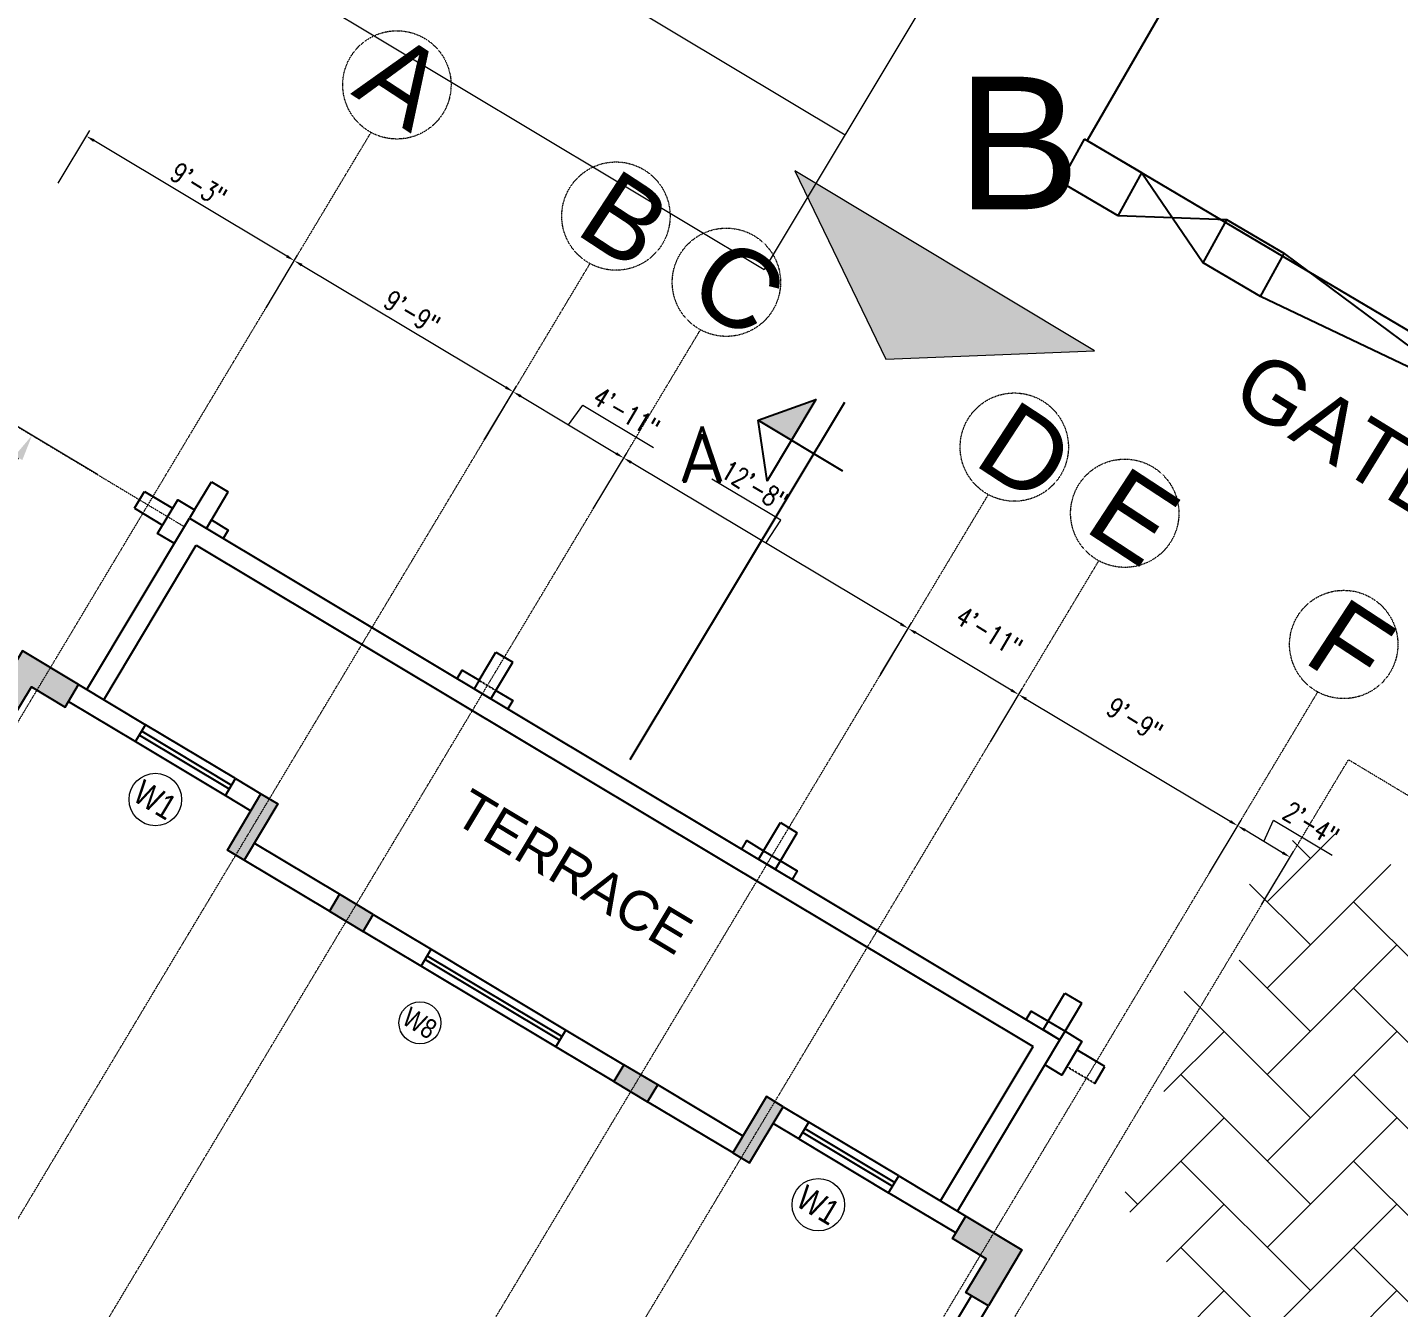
# Model space of a CAD drawing. Header units: inches. Extents: x -110725 to 51121, y 8404 to 44825.
# Drawn here: x 495 to 1123, y 23886 to 24473 of the extents above; entities that cross this region are included whole.
import ezdxf

# ---------------------------------------------------------------- set-up
doc = ezdxf.new("R2010")
doc.units = ezdxf.units.IN
doc.header["$LTSCALE"] = 0.1
doc.header["$MEASUREMENT"] = 0
doc.linetypes.add('CENTER', pattern=[2, 1.25, -0.25, 0.25, -0.25])
doc.linetypes.add('DASHED', pattern=[0.75, 0.5, -0.25])
doc.layers.get('0').update_dxf_attribs({"color": 1, "lineweight": 0})
doc.layers.get('Defpoints').update_dxf_attribs({"lineweight": 0})
for name, color, linetype in [('boundary', 6, 'Continuous'), ('building', 6, 'Continuous'), ('COL', 6, 'Continuous'), ('Column Hatch', 7, 'Continuous'), ('GF', 1, 'Continuous'), ('GFW', 5, 'Continuous')]:
    doc.layers.add(name, color=color, linetype=linetype)
for name, color, linetype, lineweight in [('dim', 252, 'Continuous', 0), ('GRID', 8, 'CENTER', 0), ('HATCH', 5, 'Continuous', 5), ('TEXT', 3, 'Continuous', 0)]:
    doc.layers.add(name, color=color, linetype=linetype, lineweight=lineweight)
doc.styles.add('as', font='arial.ttf')
doc.styles.add('ATIF', font='arial.ttf')
doc.styles.add('EHSAN', font='arial.ttf', dxfattribs={"height": 54})
doc.styles.add('ROMAND', font='romand.shx')
doc.styles.add('ROMANS', font='arial.ttf', dxfattribs={"width": 0.8, "height": 15})
doc.styles.get("Standard").update_dxf_attribs({"font": 'arial.ttf'})
doc.styles.add('WORKING', font='romans.shx', dxfattribs={"width": 0.75})
doc.dimstyles.new('1-8', dxfattribs={"dimtxt": 6, "dimasz": 6, "dimexe": 3, "dimexo": 1, "dimgap": 2, "dimtad": 1, "dimdec": 1, "dimzin": 3, "dimdsep": 46, "dimlunit": 4, "dimtxsty": 'WORKING', "dimcen": 2, "dimdle": 3, "dimadec": 0, "dimazin": 0, "dimtfac": 0.75, "dimtdec": 1, "dimtofl": 0, "dimtmove": 1, "dimatfit": 0, "dimfxl": 4, "dimtolj": 1, "dimtzin": 0, "dimlwd": -1, "dimlwe": -1, "dimarcsym": 1})
doc.dimstyles.new('DIM1', dxfattribs={"dimtxt": 54, "dimasz": 6, "dimexe": 6, "dimexo": 3, "dimgap": 1, "dimtad": 0, "dimzin": 0, "dimdsep": 46, "dimlunit": 4, "dimtxsty": 'EHSAN', "dimblk": 'ARCHTICK', "dimcen": 3, "dimdle": 6, "dimclrd": 4, "dimclre": 4, "dimclrt": 6, "dimadec": 0, "dimazin": 0, "dimtfac": 1, "dimtofl": 0, "dimtmove": 1, "dimatfit": 3, "dimldrblk": 'ARCHTICK', "dimfxl": 4, "dimtolj": 1, "dimtzin": 3, "dimlwd": -1, "dimlwe": -1, "dimarcsym": 0})

# ---------------------------------------------------------------- blocks, each defined once
blk = doc.blocks.new('_ArchTick')
at = {"color": 0, "linetype": 'ByBlock', "const_width": 0.15}
blk.add_lwpolyline([(-0.5, -0.5), (0.5, 0.5)], dxfattribs=at)
blk = doc.blocks.new('*D1986')
at = {"layer": 'Defpoints', "color": 0, "transparency": 16777216}
for p in [(1116.03, 24844.24), (980.22, 24608.79, 1175.74), (4069.27, 22826.98, 1175.74)]:
    blk.add_point(p, dxfattribs=at)
at = {"layer": 'dim', "color": 4, "transparency": 16777216}
for p, q in [((1095.24, 24856.23), (2560.78, 24010.89)), ((981.72, 24611.39), (1119.03, 24849.44)), ((4225.87, 23050.44), (2760.34, 23895.78)), ((4070.77, 22829.58), (4208.08, 23067.63))]:
    blk.add_line(p, q, dxfattribs=at)
at = {"layer": 'dim', "color": 4, "transparency": 16777216, "xscale": 24, "yscale": 24, "zscale": 24}
for p, rotation in [((1116.03, 24844.24), 150.0229745556265), ((4205.08, 23062.43), 330.0229745556264)]:
    blk.add_blockref('_ArchTick', p, dxfattribs=dict(at, rotation=rotation))
at = {"layer": 'dim', "color": 6, "transparency": 16777216, "insert": (2660.56, 23953.34), "char_height": 54, "attachment_point": 5, "rotation": 330.02297, "style": 'EHSAN'}
blk.add_mtext('\\A1;297\'-2"', dxfattribs=at)
blk = doc.blocks.new('*D3079')
at = {"layer": 'Defpoints', "color": 0, "transparency": 16777216}
for p in [(703.23, 24282.45), (767.77, 24275.36), (753.28, 24251.16)]:
    blk.add_point(p, dxfattribs=at)
at = {"layer": 'dim', "color": 0, "transparency": 16777216}
for p, q in [((703.75, 24283.3), (718.69, 24308.25)), ((720.58, 24303.62), (764.34, 24277.41)), ((742.46, 24290.52), (748.99, 24299.63)), ((748.99, 24299.63), (781.38, 24280.23)), ((753.79, 24252.02), (769.31, 24277.93))]:
    blk.add_line(p, q, dxfattribs=at)
for points in [[(720.92, 24304.2), (720.24, 24303.05), (717.15, 24305.68)], [(764.68, 24277.99), (764, 24276.84), (767.77, 24275.36)]]:
    blk.add_solid(points, dxfattribs=at)
at = {"layer": 'dim', "color": 0, "transparency": 16777216, "insert": (768.96, 24296.24), "char_height": 9, "attachment_point": 5, "rotation": 329.08061, "style": 'WORKING'}
blk.add_mtext('\\A1;4\'-11"', dxfattribs=at)
blk = doc.blocks.new('*D3080')
at = {"layer": 'Defpoints', "color": 0, "transparency": 16777216}
for p in [(603.36, 24343.34), (717.15, 24305.68), (703.7, 24283.24)]:
    blk.add_point(p, dxfattribs=at)
at = {"layer": 'dim', "color": 0, "transparency": 16777216}
for p, q in [((603.87, 24344.2), (618.34, 24368.36)), ((620.23, 24363.73), (713.72, 24307.73)), ((704.22, 24284.09), (718.69, 24308.25))]:
    blk.add_line(p, q, dxfattribs=at)
for points in [[(620.57, 24364.3), (619.89, 24363.15), (616.8, 24365.78)], [(714.06, 24308.31), (713.37, 24307.16), (717.15, 24305.68)]]:
    blk.add_solid(points, dxfattribs=at)
at = {"layer": 'dim', "color": 0, "transparency": 16777216, "insert": (670.75, 24342.04), "char_height": 9, "attachment_point": 5, "rotation": 329.08061, "style": 'WORKING'}
blk.add_mtext('\\A1;9\'-9"', dxfattribs=at)
blk = doc.blocks.new('*D3083')
at = {"layer": 'Defpoints', "color": 0, "transparency": 16777216}
for p in [(767.77, 24275.36), (753.28, 24251.16), (885.16, 24175.56)]:
    blk.add_point(p, dxfattribs=at)
at = {"layer": 'dim', "color": 0, "transparency": 16777216}
for p, q in [((753.79, 24252.02), (769.31, 24277.93)), ((894.73, 24199.32), (771.2, 24273.3)), ((839.76, 24246.79), (808.2, 24265.69)), ((832.96, 24236.31), (839.76, 24246.79)), ((885.67, 24176.42), (899.7, 24199.84))]:
    blk.add_line(p, q, dxfattribs=at)
for points in [[(771.54, 24273.88), (770.86, 24272.73), (767.77, 24275.36)], [(895.07, 24199.89), (894.38, 24198.75), (898.16, 24197.27)]]:
    blk.add_solid(points, dxfattribs=at)
at = {"layer": 'dim', "color": 0, "transparency": 16777216, "insert": (827.76, 24262.55), "char_height": 9, "attachment_point": 5, "rotation": 329.08182, "style": 'WORKING'}
blk.add_mtext('\\A1;12\'-8"', dxfattribs=at)
blk = doc.blocks.new('*D3084')
at = {"layer": 'Defpoints', "color": 0, "transparency": 16777216}
for p in [(898.16, 24197.27), (884.72, 24174.82), (935.33, 24144.51)]:
    blk.add_point(p, dxfattribs=at)
at = {"layer": 'dim', "color": 0, "transparency": 16777216}
for p, q in [((885.23, 24175.68), (899.7, 24199.84)), ((945.34, 24169.01), (901.59, 24195.21)), ((935.84, 24145.37), (950.31, 24169.53))]:
    blk.add_line(p, q, dxfattribs=at)
for points in [[(901.93, 24195.78), (901.25, 24194.64), (898.16, 24197.27)], [(945.68, 24169.58), (945, 24168.44), (948.77, 24166.95)]]:
    blk.add_solid(points, dxfattribs=at)
at = {"layer": 'dim', "color": 0, "transparency": 16777216, "insert": (935.21, 24195.69), "char_height": 9, "attachment_point": 5, "rotation": 329.08182, "style": 'WORKING'}
blk.add_mtext('\\A1;4\'-11"', dxfattribs=at)
blk = doc.blocks.new('*D3085')
at = {"layer": 'Defpoints', "color": 0, "transparency": 16777216}
for p in [(935.33, 24144.51), (1049.13, 24106.85), (1035.69, 24084.4)]:
    blk.add_point(p, dxfattribs=at)
at = {"layer": 'dim', "color": 0, "transparency": 16777216}
for p, q in [((935.85, 24145.37), (950.32, 24169.52)), ((952.21, 24164.9), (1045.7, 24108.9)), ((1036.2, 24085.26), (1050.67, 24109.42))]:
    blk.add_line(p, q, dxfattribs=at)
for points in [[(952.55, 24165.47), (951.86, 24164.32), (948.78, 24166.95)], [(1046.04, 24109.47), (1045.35, 24108.33), (1049.13, 24106.85)]]:
    blk.add_solid(points, dxfattribs=at)
at = {"layer": 'dim', "color": 0, "transparency": 16777216, "insert": (1001.95, 24155.48), "char_height": 9, "attachment_point": 5, "rotation": 329.08069, "style": 'WORKING'}
blk.add_mtext('\\A1;9\'-9"', dxfattribs=at)
blk = doc.blocks.new('*D3086')
at = {"layer": 'Defpoints', "color": 0, "transparency": 16777216}
for p in [(521.57, 24422.82), (508.13, 24400.38), (603.36, 24343.34)]:
    blk.add_point(p, dxfattribs=at)
at = {"layer": 'dim', "color": 0, "transparency": 16777216}
for p, q in [((508.64, 24401.23), (523.11, 24425.39)), ((613.37, 24367.84), (525, 24420.76)), ((603.87, 24344.2), (618.34, 24368.36))]:
    blk.add_line(p, q, dxfattribs=at)
for points in [[(525.35, 24421.34), (524.66, 24420.19), (521.57, 24422.82)], [(613.71, 24368.41), (613.03, 24367.27), (616.8, 24365.78)]]:
    blk.add_solid(points, dxfattribs=at)
at = {"layer": 'dim', "color": 0, "transparency": 16777216, "insert": (572.97, 24400.61), "char_height": 9, "attachment_point": 5, "rotation": 329.08061, "style": 'WORKING'}
blk.add_mtext('\\A1;9\'-3"', dxfattribs=at)
blk = doc.blocks.new('*D3087')
at = {"layer": 'Defpoints', "color": 0, "transparency": 16777216}
for p in [(496.64, 24285.7), (536.9, 24261.59), (484.49, 24174.08)]:
    blk.add_point(p, dxfattribs=at)
at = {"layer": 'dim', "color": 0, "transparency": 16777216}
for p, q in [((526.61, 24267.75), (486.35, 24291.87)), ((450.39, 24208.49), (490.48, 24275.41)), ((474.2, 24180.24), (433.93, 24204.36))]:
    blk.add_line(p, q, dxfattribs=at)
for points in [[(488.76, 24276.44), (492.19, 24274.38), (496.64, 24285.7)], [(448.68, 24209.52), (452.11, 24207.46), (444.23, 24198.19)]]:
    blk.add_solid(points, dxfattribs=at)
at = {"layer": 'dim', "color": 0, "transparency": 16777216, "insert": (462.59, 24246.65), "char_height": 12, "attachment_point": 5, "rotation": 59.08061, "style": 'WORKING'}
blk.add_mtext('\\A1;8\'-6"', dxfattribs=at)
blk = doc.blocks.new('*D3092')
at = {"layer": 'Defpoints', "color": 0, "transparency": 16777216}
for p in [(473.89, 24299.33), (514.16, 24275.21), (113.37, 23606.06)]:
    blk.add_point(p, dxfattribs=at)
at = {"layer": 'dim', "color": 0, "transparency": 16777216}
for p, q in [((503.86, 24281.38), (463.6, 24305.49)), ((79.27, 23640.47), (467.73, 24289.03)), ((103.08, 23612.23), (62.81, 23636.34))]:
    blk.add_line(p, q, dxfattribs=at)
for points in [[(466.01, 24290.06), (469.44, 24288), (473.89, 24299.33)], [(77.56, 23641.5), (80.99, 23639.44), (73.11, 23630.18)]]:
    blk.add_solid(points, dxfattribs=at)
at = {"layer": 'dim', "color": 0, "transparency": 16777216, "insert": (265.66, 23969.45), "char_height": 12, "attachment_point": 5, "rotation": 59.08061, "style": 'WORKING'}
blk.add_mtext('\\A1;65\'-0"', dxfattribs=at)
blk = doc.blocks.new('*D3094')
at = {"layer": 'Defpoints', "color": 0, "transparency": 16777216}
for p in [(1049.13, 24106.84), (1035.69, 24084.4), (1059.73, 24070)]:
    blk.add_point(p, dxfattribs=at)
at = {"layer": 'dim', "color": 0, "transparency": 16777216}
for p, q in [((1036.2, 24085.26), (1050.67, 24109.42)), ((1061.15, 24099.64), (1065.6, 24109.43)), ((1065.6, 24109.43), (1092.47, 24093.34)), ((1069.74, 24094.5), (1052.56, 24104.79)), ((1060.25, 24070.86), (1074.72, 24095.02))]:
    blk.add_line(p, q, dxfattribs=at)
for points in [[(1052.9, 24105.36), (1052.22, 24104.22), (1049.13, 24106.84)], [(1070.09, 24095.07), (1069.4, 24093.93), (1073.17, 24092.44)]]:
    blk.add_solid(points, dxfattribs=at)
at = {"layer": 'dim', "color": 0, "transparency": 16777216, "insert": (1082.81, 24107.7), "char_height": 9, "attachment_point": 5, "rotation": 329.08165, "style": 'WORKING'}
blk.add_mtext('\\A1;2\'-4"', dxfattribs=at)

msp = doc.modelspace()

# ---------------------------------------------------------------- hatches: boundary and pattern name
at = {"layer": 'Column Hatch'}
h = msp.add_hatch(color=256, dxfattribs=at)
h.dxf.hatch_style = 1
h.paths.add_polyline_path([(476.78228, 24161.20786), (487.07755, 24155.04161), (496.3294, 24170.48919), (511.77665, 24161.23754), (517.94225, 24171.53172), (492.20034, 24186.94977)])
h = msp.add_hatch(color=256, dxfattribs=at)
h.dxf.hatch_style = 1
h.paths.add_polyline_path([(601.55875, 24121.45059), (609.27972, 24116.82602), (593.8645, 24091.08945), (586.14353, 24095.71402)])
h = msp.add_hatch(color=256, dxfattribs=at)
h.dxf.hatch_style = 1
h.paths.add_polyline_path([(652.96757, 24066.17793), (637.52035, 24075.43001), (632.89586, 24067.70899), (648.34308, 24058.45691)])
h = msp.add_hatch(color=256, dxfattribs=at)
h.dxf.hatch_style = 1
h.paths.add_polyline_path([(783.35876, 23988.08045), (767.91154, 23997.33253), (763.28705, 23989.61151), (778.73427, 23980.35943)])
h = msp.add_hatch(color=256, dxfattribs=at)
h.dxf.hatch_style = 1
h.paths.add_polyline_path([(840.90379, 23978.09547), (833.19193, 23982.73526), (817.77725, 23956.99836), (825.48911, 23952.35858)])
h = msp.add_hatch(color=256, dxfattribs=at)
h.dxf.hatch_style = 1
h.paths.add_polyline_path([(934.87351, 23886.83629), (924.55813, 23893.01474), (933.81017, 23908.46117), (918.38349, 23917.70139), (924.54965, 23927.99626), (950.29157, 23912.57821)])
at = {"layer": 'GF'}
msp.add_hatch(color=252, dxfattribs=at).paths.add_polyline_path([(844.67125, 24283.57405), (829.45812, 24292.71502), (855.87136, 24302.21415)])
at = {"layer": 'HATCH'}
h = msp.add_hatch(dxfattribs=at)
h.set_pattern_fill('AR-HBONE', color=251, scale=7)
h.set_pattern_definition([(45, (38047.174, 2926.683), (3e-15, 39.59798), [84, -28]), (135, (38066.973, 2946.482), (3e-15, 39.59798), [84, -28])])
edge = h.paths.add_edge_path()
edge.add_arc((1243.08525, 23974.72519), 46.23757, 321.43452144, 431.43452134)
edge.add_arc((1233.50438, 24048.38576), 38.47577, 309.17031682, 509.43681154)
edge.add_arc((1159.23953, 24046.83481), 46.23757, 27.17260702, 137.17260692)
edge.add_arc((1089.61495, 24065.22809), 38.01942, 20.0565317, 210.02676781)
edge.add_arc((1059.04597, 24000.02508), 46.23757, 92.91069259, 202.91069249)
edge.add_arc((1043.48971, 23944.5138), 46.23757, 125.77973538, 235.77973528)
edge.add_arc((1060.55092, 23889.44644), 46.23757, 158.64877817, 268.64877807)
edge.add_arc((1104.76705, 23852.45411), 46.23757, 191.51782095, 301.51782086)
edge.add_arc((1168.11996, 23808.24717), 39.47334, 173.02945644, 385.74427095)
edge.add_arc((1213.87511, 23870.49113), 46.23757, 257.25590653, 367.25590643)
edge.add_arc((1281.41457, 23907.77403), 38.18832, 235.42339105, 453.26703682)
at = {"layer": 'TEXT'}
msp.add_hatch(color=256, dxfattribs=at).paths.add_polyline_path([(846.25011, 24406.92111), (887.84001, 24320.67782), (983.51359, 24324.44489)])

# ---------------------------------------------------------------- linework, layer by layer
at = {"color": 9}
for p, q in [((-2168.33802, 26243.40728, -0.01849), (869.19928, 24423.49255, 1.07221)), ((-2205.34134, 26181.64671, -0.01849), (832.19596, 24361.73198, 1.07221)), ((906.19071, 24485.23328, 1.07221), (832.19596, 24361.73198, 1.07221))]:
    msp.add_line(p, q, dxfattribs=at)
at = {"layer": 'boundary', "linetype": 'CENTER', "elevation": -21.56329}
msp.add_lwpolyline([(980.22114, 24608.79412), (1016.4168, 24483.42297), (980.1166, 24420.82334), (1005.16474, 24406.08374)], dxfattribs=at)
at = {"layer": 'building', "linetype": 'Continuous'}
for points, elevation in [([(-5750.4399, 20787.09078), (-3585.63687, 24214.83069), (-3398.37467, 24266.09692), (-3277.29509, 24450.76329), (-3314.05013, 24650.22286), (-2296.1917, 26306.46684), (-1987.91212, 26390.86365), (980.22114, 24608.79412), (1016.4168, 24483.42297), (980.1166, 24420.82334), (1294.61423, 24234.54273), (1524.90631, 24283.46768), (4069.27015, 22826.982)], 1.07221), ([(968.14139, 24401.67272), (978.98319, 24421.3883)], 9.0542), ([(994.32295, 24386.36817), (1005.16474, 24406.08374), (978.98319, 24421.3883)], 6.79065), ([(1005.16474, 24406.08374), (1033.37817, 24364.70917)], 4.5271), ([(994.32295, 24386.36817), (968.14139, 24401.67272)], 9.0542), ([(1044.21996, 24384.42475), (994.32295, 24386.36817)], 5.71844), ([(1033.37817, 24364.70917), (1044.21996, 24384.42475)], 7.98199), ([(1059.55972, 24349.40462), (1070.40151, 24369.12019), (1044.21996, 24384.42475)], 5.71844), ([(1070.40151, 24369.12019), (1257.59088, 24230.13172)], 5.71844), ([(1059.55972, 24349.40462), (1033.37817, 24364.70917)], 7.98199), ([(1268.43268, 24249.84729), (1059.55972, 24349.40462)], 3.33576)]:
    msp.add_lwpolyline(points, dxfattribs=dict(at, elevation=elevation))
at = {"layer": 'COL', "linetype": 'Continuous'}
for points in [[(476.78228, 24161.20786), (487.08075, 24155.04696), (496.3294, 24170.48919), (511.77665, 24161.23754), (517.94225, 24171.53172), (492.20034, 24186.94977), (476.78228, 24161.20786)], [(934.87351, 23886.83629), (924.55813, 23893.01474), (933.81017, 23908.46117), (918.38349, 23917.70139), (924.54965, 23927.99626), (950.29157, 23912.57821), (934.87351, 23886.83629)]]:
    msp.add_lwpolyline(points, dxfattribs=at)
at = {"layer": 'COL'}
for points in [[(601.55875, 24121.45059), (609.27972, 24116.82602), (593.8645, 24091.08945), (586.14353, 24095.71402)], [(840.90379, 23978.09547), (833.19193, 23982.73526), (817.77725, 23956.99836), (825.48911, 23952.35858)]]:
    msp.add_lwpolyline(points, close=True, dxfattribs=at)
at = {"layer": 'COL', "linetype": 'Continuous'}
for points in [[(652.96757, 24066.17793), (637.52035, 24075.43001), (632.89586, 24067.70899), (648.34308, 24058.45691)], [(783.35876, 23988.08045), (767.91154, 23997.33253), (763.28705, 23989.61151), (778.73427, 23980.35943)]]:
    msp.add_lwpolyline(points, close=True, dxfattribs=at)
at = {"layer": 'GF'}
for p, q in [((868.93466, 24300.70737), (770.63301, 24137.10595)), ((829.45812, 24292.71502), (868.02664, 24269.54071)), ((517.94259, 24171.53228), (548.68172, 24153.12115)), ((513.3181, 24163.81126), (544.05942, 24145.39882)), ((544.05942, 24145.39882), (548.68172, 24153.12115)), ((585.23819, 24120.7349), (589.86049, 24128.45723)), ((589.86049, 24128.45723), (601.55875, 24121.45059)), ((585.23819, 24120.7349), (596.93426, 24113.72957)), ((674.93099, 24042.53215), (679.55556, 24050.25312)), ((736.69875, 24005.53562), (741.32332, 24013.25659)), ((847.9911, 23963.35894), (852.6183, 23971.07913)), ((889.17013, 23938.69545), (893.79713, 23946.41531)), ((856.23973, 23773.08087), (927.15276, 23891.46123)), ((863.9608, 23768.45646), (934.87351, 23886.83629))]:
    msp.add_line(p, q, dxfattribs=at)
at = {"layer": 'GF', "linetype": 'Continuous'}
for p, q in [((637.52305, 24075.43563), (598.489, 24098.81161)), ((632.89905, 24067.71432), (593.865, 24091.0903)), ((652.96774, 24066.17821), (679.55556, 24050.25312)), ((674.93099, 24042.53215), (648.34325, 24058.45719)), ((741.32332, 24013.25659), (767.91098, 23997.33159)), ((763.28649, 23989.61058), (736.69875, 24005.53562)), ((822.54838, 23964.63115), (783.36701, 23988.09535)), ((817.92439, 23956.90984), (778.74302, 23980.37404)), ((840.90379, 23978.09547), (852.6183, 23971.07913)), ((847.9911, 23963.35894), (836.27898, 23970.37372)), ((893.79713, 23946.41531), (924.54965, 23927.99626)), ((919.92517, 23920.27524), (889.17013, 23938.69545))]:
    msp.add_line(p, q, dxfattribs=at)
at = {"layer": 'GF'}
msp.add_lwpolyline([(829.45812, 24292.71502), (855.87136, 24302.21415), (833.47115, 24264.93394)], close=True, dxfattribs=at)
at = {"layer": 'GFW'}
for p, q in [((571.11343, 24251.58812), (578.82077, 24264.45656)), ((578.82077, 24264.45656), (586.54183, 24259.83216)), ((543.5873, 24252.33825), (548.2117, 24260.05931)), ((548.2117, 24260.05931), (561.08016, 24252.35198)), ((576.5223, 24243.10319), (586.54183, 24259.83216)), ((543.5873, 24252.33825), (556.45575, 24244.63092)), ((701.50544, 24173.49201), (709.21278, 24186.36046)), ((709.21278, 24186.36046), (716.93385, 24181.73606)), ((709.22651, 24168.86761), (716.93385, 24181.73606)), ((545.85875, 24148.40089), (587.02997, 24123.72437)), ((546.88694, 24150.11636), (588.05816, 24125.43984)), ((589.85749, 24128.44191), (548.68626, 24153.11843)), ((544.05942, 24145.39882), (585.23064, 24120.7223)), ((831.89746, 24095.39591), (839.6048, 24108.26436)), ((839.6048, 24108.26436), (847.32586, 24103.63996)), ((839.61852, 24090.77151), (847.32586, 24103.63996)), ((831.89746, 24095.39591), (839.61852, 24090.77151)), ((677.75711, 24047.25052), (739.52488, 24010.25399)), ((679.55556, 24050.25312), (741.32332, 24013.25659)), ((736.69875, 24005.53562), (674.93099, 24042.53215)), ((676.72943, 24045.53475), (738.4972, 24008.53822)), ((962.28947, 24017.29981), (969.99681, 24030.16826)), ((969.99681, 24030.16826), (977.71788, 24025.54386)), ((970.01054, 24012.67541), (977.71788, 24025.54386)), ((962.28947, 24017.29981), (970.01054, 24012.67541)), ((988.28785, 23996.48312), (975.41941, 24004.19047)), ((983.66344, 23988.76205), (988.28785, 23996.48312)), ((849.79078, 23966.3616), (890.962, 23941.68508)), ((850.81897, 23968.07706), (891.99019, 23943.40055)), ((893.78952, 23946.40261), (852.6183, 23971.07913)), ((847.99145, 23963.35953), (889.16267, 23938.68301))]:
    msp.add_line(p, q, dxfattribs=at)
at = {"layer": 'GFW', "color": 2}
for p, q in [((521.78643, 24169.23002), (568.80123, 24247.72759)), ((568.80123, 24247.72759), (967.69855, 24008.81515)), ((529.50745, 24164.60553), (571.8979, 24235.38212)), ((571.8979, 24235.38212), (955.35308, 24005.71848)), ((912.95218, 23934.92434), (955.35308, 24005.71848)), ((920.6751, 23930.30303), (967.69855, 24008.81515))]:
    msp.add_line(p, q, dxfattribs=at)
at = {"layer": 'GFW', "linetype": 'DASHED'}
for p, q in [((701.50544, 24173.49201), (709.22651, 24168.86761)), ((983.66344, 23988.76205), (970.795, 23996.4694))]:
    msp.add_line(p, q, dxfattribs=at)
at = {"layer": 'GFW'}
for points in [[(561.86462, 24236.14598), (554.14355, 24240.77038), (563.39236, 24256.21252), (571.11343, 24251.58812), (568.80122, 24247.72758)], [(576.52229, 24243.10318), (576.52229, 24243.10318), (578.83449, 24246.96371), (586.55556, 24242.33931), (584.24337, 24238.47879)], [(691.47223, 24174.25598), (693.78443, 24178.11652), (701.5055, 24173.49211), (699.1933, 24169.63158), (706.91437, 24165.00718), (709.22657, 24168.86771), (716.94764, 24164.24331), (714.63544, 24160.38278)], [(821.8643, 24096.15997), (824.17651, 24100.02052), (831.89758, 24095.39611), (829.58537, 24091.53558), (837.30644, 24086.91118), (839.61864, 24090.77171), (847.33971, 24086.14731), (845.02751, 24082.28678)], [(952.25637, 24018.06397), (954.56858, 24021.92452), (962.28965, 24017.30011), (959.97745, 24013.43958), (967.69852, 24008.81518), (970.01072, 24012.67571), (977.73179, 24008.05131), (968.48298, 23992.60917), (960.76195, 23997.23355)]]:
    msp.add_lwpolyline(points, dxfattribs=at)
at = {"layer": 'GRID'}
for p, q in [((238.39131, 23733.99307), (651.97968, 24424.51831)), ((338.74048, 23673.89267), (752.32884, 24364.41792)), ((400.15309, 23661.58869), (802.95034, 24334.09713)), ((447.35197, 24315.22378), (566.48897, 24243.86697)), ((530.53965, 23583.49398), (934.87431, 24258.56928)), ((570.36455, 23535.16214), (985.49011, 24228.25386)), ((670.71714, 23475.0526), (1085.84204, 24168.14322)), ((738.75858, 23534.10358), (1099.89787, 24137.06012)), ((1128.94569, 24119.662), (1099.89787, 24137.06012))]:
    msp.add_line(p, q, dxfattribs=at)
for centre in [(663.84814, 24446.30646), (764.21887, 24386.1943), (814.84087, 24355.87437), (946.76434, 24280.34567), (997.38013, 24250.03024), (1097.73207, 24189.91961)]:
    msp.add_circle(centre, 24.81095, dxfattribs=at)
at = {"layer": 'TEXT'}
msp.add_lwpolyline([(983.51359, 24324.44489), (846.25011, 24406.92111), (887.84001, 24320.67782)], close=True, dxfattribs=at)
at = {"layer": 'TEXT', "linetype": 'Continuous'}
for centre, radius in [((553.1521, 24118.86071), 12.02213), ((674.40069, 24016.54054), 9.61771), ((856.95952, 23933.19801), 12.02213)]:
    msp.add_circle(centre, radius, dxfattribs=at)

# ---------------------------------------------------------------- texts
at = {"layer": 'TEXT'}
for s, height, style, p in [('B', 60.75, 'as', (920.36325, 24389.30566)), ('A', 25.2, 'ROMAND', (792.91028, 24264.63193))]:
    msp.add_text(s, height=height, dxfattribs=dict(at, style=style)).set_placement(p)
at = {"layer": 'TEXT', "color": 7, "linetype": 'Continuous', "lineweight": 25}
msp.add_text('GATE # 3 ', height=28.787522, rotation=328.3723565, dxfattribs=at).set_placement((1044.89323, 24301.34374))
at = {"layer": 'TEXT', "linetype": 'Continuous', "style": 'ROMANS', "width": 0.8}
for s, height, p in [('W1', 11.25, (542.09037, 24118.76108)), ('W8', 9, (665.55131, 24016.46083)), ('W1', 11.25, (845.89778, 23933.09838))]:
    msp.add_text(s, height=height, rotation=329, dxfattribs=at).set_placement(p)
at = {"layer": 'TEXT', "style": 'as'}
msp.add_text('TERRACE', height=18, rotation=329, dxfattribs=at).set_placement((688.78528, 24109.0312))
at = {"layer": 'TEXT', "char_height": 36, "attachment_point": 1, "rotation": 326.79599905, "style": 'ATIF'}
for s, insert in [('A', (662.0621, 24472.39957)), ('B', (764.34564, 24408.943)), ('C', (814.96764, 24378.62307)), ('D', (946.89111, 24303.09437)), ('E', (997.5069, 24272.77894)), ('F', (1097.85884, 24212.66831))]:
    msp.add_mtext_dynamic_manual_height_columns(s, width=30.9854961, gutter_width=15, heights=[0], dxfattribs=dict(at, insert=insert))

# ---------------------------------------------------------------- dimensions: what is measured, and where the dimension line sits
at = {"layer": 'dim'}
for base, p1, p2, angle, dimstyle, override, picture, middle, dimtype in [((1116.0318, 24844.24306, -1174.66297), (4069.27015, 22826.982, 1.07221), (980.22114, 24608.79412, 1.07221), 150.02297456, 'DIM1', {"dimtxt": 36, "dimasz": 24, "dimdle": 24}, '*D1986', (2660.5563, 23953.33699, -1174.66297), 161), ((767.76942, 24275.35923), (703.23253, 24282.44693), (753.27521, 24251.15976), 149.08060506, '1-8', {"dimtxt": 9, "dimasz": 4}, '*D3079', (750.70597, 24298.60367), 160), ((767.77058, 24275.35853), (885.15557, 24175.55909), (753.27688, 24251.15876), 329.08181526, '1-8', {"dimtxt": 9, "dimasz": 4}, '*D3083', (838.0427, 24247.82032), 160), ((898.15715, 24197.26756), (935.33116, 24144.50872), (884.71507, 24174.82365), 149.08181526, '1-8', {"dimtxt": 9, "dimasz": 4}, '*D3084', (931.42492, 24189.37388), 161), ((1049.12796, 24106.84563), (935.333, 24144.50762), (1035.68543, 24084.40198), 329.08068802, '1-8', {"dimtxt": 9, "dimasz": 4}, '*D3085', (998.16938, 24149.16366), 161), ((1049.12923, 24106.84487), (1059.73225, 24069.99979), (1035.68708, 24084.40099), 149.0816492, '1-8', {"dimtxt": 9, "dimasz": 4}, '*D3094', (1067.31089, 24108.40344), 161)]:
    dim = msp.add_linear_dim(base=base, p1=p1, p2=p2, angle=angle, dimstyle=dimstyle, override=override, dxfattribs=at)
    dim.commit()
    dim.dimension.update_dxf_attribs({"geometry": picture, "text_midpoint": middle, "dimtype": dimtype})
for p1, p2, distance, override, picture, middle in [((603.35723, 24343.33848), (508.12873, 24400.37535), -26.1614, {"dimtxt": 9, "dimasz": 4}, '*D3086', (572.96587, 24400.61218)), ((603.35723, 24343.33848), (703.70485, 24283.23552), 26.1614, {"dimtxt": 9, "dimasz": 4}, '*D3080', (670.75393, 24342.04226)), ((113.37084, 23606.06066), (514.15686, 24275.21116), 46.93232, {"dimtxt": 12, "dimasz": 12, "dimexe": 12, "dimexo": 12, "dimtmove": 1, "dimfxl": 4}, '*D3092', (265.65746, 23969.44911)), ((484.49131, 24174.07882), (536.904, 24261.58681), 46.93232, {"dimtxt": 12, "dimasz": 12, "dimexe": 12, "dimexo": 12, "dimtmove": 1, "dimfxl": 4}, '*D3087', (462.59127, 24246.64602))]:
    dim = msp.add_aligned_dim(p1=p1, p2=p2, distance=distance, dimstyle='1-8', override=override, dxfattribs=at)
    dim.commit()
    dim.dimension.update_dxf_attribs({"geometry": picture, "text_midpoint": middle})

doc.saveas('drawing.dxf')
